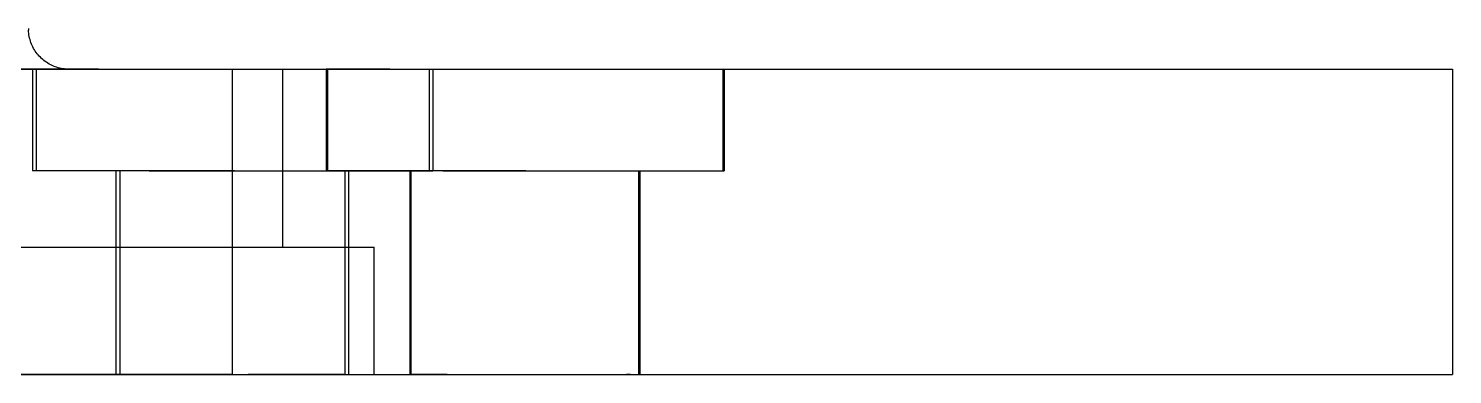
# Model space of a CAD drawing. Header units: millimetres. Extents: x -66 to 216, y -204 to 56.
# Drawn here: x 188 to 215.99, y -150 to -143.2 of the extents above; entities that cross this region are included whole.
import ezdxf

# ---------------------------------------------------------------- set-up
doc = ezdxf.new("R2010")
doc.units = ezdxf.units.MM
doc.layers.add('SIDE_YZ', color=7, linetype='Continuous')

msp = doc.modelspace()

# ---------------------------------------------------------------- linework, layer by layer
at = {"layer": 'SIDE_YZ'}
for p, q in [((187.999, -143.2), (187.999, -143.231)), ((188.001, -143.263), (187.999, -143.231)), ((188.004, -143.294), (188.001, -143.263)), ((188.008, -143.325), (188.004, -143.294)), ((188.014, -143.356), (188.008, -143.325)), ((188.021, -143.387), (188.014, -143.356)), ((188.029, -143.417), (188.021, -143.387)), ((188.038, -143.447), (188.029, -143.417)), ((188.048, -143.477), (188.038, -143.447)), ((188.059, -143.506), (188.048, -143.477)), ((188.072, -143.535), (188.059, -143.506)), ((188.086, -143.563), (188.072, -143.535)), ((188.1, -143.591), (188.086, -143.563)), ((188.116, -143.618), (188.1, -143.591)), ((188.133, -143.644), (188.116, -143.618)), ((188.151, -143.67), (188.133, -143.644)), ((188.17, -143.695), (188.151, -143.67)), ((188.19, -143.72), (188.17, -143.695)), ((188.211, -143.743), (188.19, -143.72)), ((188.233, -143.766), (188.211, -143.743)), ((188.255, -143.787), (188.233, -143.766)), ((188.279, -143.808), (188.255, -143.787)), ((188.303, -143.828), (188.279, -143.808)), ((188.328, -143.847), (188.303, -143.828)), ((188.354, -143.865), (188.328, -143.847)), ((188.38, -143.882), (188.354, -143.865)), ((128, -144), (192, -144)), ((181.904, -144), (188.304, -144)), ((188.304, -144), (181.924, -144)), ((187.664, -144), (188.358, -144)), ((187.894, -144), (188.042, -144)), ((188.042, -144), (188.178, -144)), ((188.082, -144), (188.075, -144)), ((188.075, -144), (188.075, -146)), ((188.094, -144), (188.082, -144)), ((188.112, -144), (188.094, -144)), ((188.137, -144), (188.112, -144)), ((188.168, -144), (188.137, -144)), ((188.155, -144), (188.149, -144)), ((188.149, -144), (188.149, -146)), ((188.168, -144), (188.155, -144)), ((188.204, -144), (188.168, -144)), ((188.186, -144), (188.168, -144)), ((188.178, -144), (188.3, -144)), ((188.211, -144), (188.186, -144)), ((188.247, -144), (188.204, -144)), ((188.241, -144), (188.211, -144)), ((188.278, -144), (188.241, -144)), ((188.295, -144), (188.247, -144)), ((188.321, -144), (188.278, -144)), ((188.35, -144), (188.295, -144)), ((188.3, -144), (188.41, -144)), ((188.413, -144), (188.304, -144)), ((188.369, -144), (188.321, -144)), ((188.41, -144), (188.35, -144)), ((188.358, -144), (189.006, -144)), ((188.423, -144), (188.369, -144)), ((188.408, -143.898), (188.38, -143.882)), ((188.435, -143.913), (188.408, -143.898)), ((188.41, -144), (188.506, -144)), ((188.475, -144), (188.41, -144)), ((188.413, -144), (188.509, -144)), ((188.483, -144), (188.423, -144)), ((188.463, -143.927), (188.435, -143.913)), ((188.492, -143.939), (188.463, -143.927)), ((188.547, -144), (188.475, -144)), ((188.549, -144), (188.483, -144)), ((188.522, -143.951), (188.492, -143.939)), ((188.506, -144), (188.589, -144)), ((188.509, -144), (188.591, -144)), ((188.551, -143.961), (188.522, -143.951)), ((188.623, -144), (188.547, -144)), ((188.62, -144), (188.549, -144)), ((188.581, -143.97), (188.551, -143.961)), ((188.612, -143.978), (188.581, -143.97)), ((188.589, -144), (188.659, -144)), ((188.591, -144), (188.66, -144)), ((188.642, -143.985), (188.612, -143.978)), ((188.697, -144), (188.62, -144)), ((188.705, -144), (188.623, -144)), ((188.673, -143.99), (188.642, -143.985)), ((188.659, -144), (188.714, -144)), ((188.66, -144), (188.716, -144)), ((188.704, -143.994), (188.673, -143.99)), ((188.779, -144), (188.697, -144)), ((188.736, -143.998), (188.704, -143.994)), ((188.792, -144), (188.705, -144)), ((188.714, -144), (188.756, -144)), ((188.757, -144), (188.716, -144)), ((188.767, -143.999), (188.736, -143.998)), ((188.756, -144), (188.784, -144)), ((188.785, -144), (188.757, -144)), ((188.798, -144), (188.767, -143.999)), ((188.866, -144), (188.779, -144)), ((188.784, -144), (188.798, -144)), ((188.798, -144), (188.785, -144)), ((188.885, -144), (188.792, -144)), ((188.798, -144), (188.798, -144)), ((188.958, -144), (188.866, -144)), ((188.982, -144), (188.885, -144)), ((189.055, -144), (188.958, -144)), ((189.083, -144), (188.982, -144)), ((189.006, -144), (189.609, -144)), ((189.157, -144), (189.055, -144)), ((189.19, -144), (189.083, -144)), ((189.263, -144), (189.157, -144)), ((189.19, -144), (189.3, -144)), ((189.374, -144), (189.263, -144)), ((189.3, -144), (189.415, -144)), ((189.374, -144), (189.489, -144)), ((189.415, -144), (189.534, -144)), ((189.489, -144), (189.608, -144)), ((189.534, -144), (189.657, -144)), ((189.608, -144), (189.731, -144)), ((189.609, -144), (190.165, -144)), ((189.657, -144), (189.784, -144)), ((189.731, -144), (189.858, -144)), ((189.784, -144), (189.914, -144)), ((189.858, -144), (189.988, -144)), ((189.914, -144), (190.047, -144)), ((189.988, -144), (190.121, -144)), ((190.047, -144), (190.183, -144)), ((190.121, -144), (190.257, -144)), ((190.165, -144), (190.673, -144)), ((190.183, -144), (190.323, -144)), ((190.257, -144), (190.396, -144)), ((190.323, -144), (190.464, -144)), ((190.396, -144), (190.538, -144)), ((190.464, -144), (190.608, -144)), ((190.538, -144), (190.682, -144)), ((190.608, -144), (190.755, -144)), ((190.673, -144), (191.133, -144)), ((190.682, -144), (190.828, -144)), ((190.755, -144), (190.903, -144)), ((190.828, -144), (190.977, -144)), ((190.903, -144), (191.053, -144)), ((190.977, -144), (191.127, -144)), ((191.053, -144), (191.204, -144)), ((191.127, -144), (191.278, -144)), ((191.133, -144), (191.543, -144)), ((191.204, -144), (191.357, -144)), ((191.278, -144), (191.431, -144)), ((191.357, -144), (191.511, -144)), ((191.431, -144), (191.584, -144)), ((191.511, -144), (191.665, -144)), ((191.543, -144), (191.904, -144)), ((191.584, -144), (191.739, -144)), ((191.665, -144), (191.82, -144)), ((191.739, -144), (191.893, -144)), ((191.82, -144), (191.975, -144)), ((191.893, -144), (192.048, -144)), ((191.904, -144), (192.214, -144)), ((191.975, -144), (192.13, -144)), ((192, -144), (193.78, -144)), ((192, -144), (192, -150)), ((192.048, -144), (192.203, -144)), ((192.13, -144), (192.285, -144)), ((192.203, -144), (192.358, -144)), ((192.214, -144), (192.473, -144)), ((192.285, -144), (192.439, -144)), ((192.358, -144), (192.513, -144)), ((192.439, -144), (192.592, -144)), ((192.473, -144), (192.681, -144)), ((192.513, -144), (192.666, -144)), ((192.592, -144), (192.745, -144)), ((192.666, -144), (192.819, -144)), ((192.681, -144), (192.837, -144)), ((192.745, -144), (192.896, -144)), ((192.819, -144), (192.97, -144)), ((192.837, -144), (192.941, -144)), ((192.896, -144), (193.046, -144)), ((192.941, -144), (192.993, -144)), ((192.97, -144), (193.12, -144)), ((192.993, -144), (192.993, -147.5)), ((193.046, -144), (193.195, -144)), ((193.12, -144), (193.268, -144)), ((193.195, -144), (193.341, -144)), ((193.268, -144), (193.415, -144)), ((193.341, -144), (193.485, -144)), ((193.415, -144), (193.559, -144)), ((193.485, -144), (193.627, -144)), ((193.559, -144), (193.701, -144)), ((193.627, -144), (193.766, -144)), ((193.701, -144), (193.84, -144)), ((193.766, -144), (193.902, -144)), ((193.78, -144), (195.509, -144)), ((193.84, -144), (193.976, -144)), ((193.854, -144), (193.848, -144)), ((193.848, -144), (193.848, -146)), ((193.866, -144), (193.854, -144)), ((193.885, -144), (193.866, -144)), ((193.88, -144), (193.874, -144)), ((193.874, -144), (193.874, -146)), ((193.892, -144), (193.88, -144)), ((193.91, -144), (193.885, -144)), ((193.911, -144), (193.892, -144)), ((193.902, -144), (194.036, -144)), ((193.94, -144), (193.91, -144)), ((193.935, -144), (193.911, -144)), ((193.966, -144), (193.935, -144)), ((193.977, -144), (193.94, -144)), ((194.003, -144), (193.966, -144)), ((193.976, -144), (194.109, -144)), ((194.019, -144), (193.977, -144)), ((194.045, -144), (194.003, -144)), ((194.068, -144), (194.019, -144)), ((194.036, -144), (194.166, -144)), ((194.094, -144), (194.045, -144)), ((194.122, -144), (194.068, -144)), ((194.148, -144), (194.094, -144)), ((194.109, -144), (194.239, -144)), ((194.182, -144), (194.122, -144)), ((194.208, -144), (194.148, -144)), ((194.166, -144), (194.292, -144)), ((194.248, -144), (194.182, -144)), ((194.274, -144), (194.208, -144)), ((194.239, -144), (194.366, -144)), ((194.319, -144), (194.248, -144)), ((194.345, -144), (194.274, -144)), ((194.292, -144), (194.415, -144)), ((194.396, -144), (194.319, -144)), ((194.422, -144), (194.345, -144)), ((194.366, -144), (194.489, -144)), ((194.478, -144), (194.396, -144)), ((194.415, -144), (194.534, -144)), ((194.504, -144), (194.422, -144)), ((194.565, -144), (194.478, -144)), ((194.489, -144), (194.608, -144)), ((194.591, -144), (194.504, -144)), ((194.534, -144), (194.649, -144)), ((194.657, -144), (194.565, -144)), ((194.683, -144), (194.591, -144)), ((194.608, -144), (194.723, -144)), ((194.649, -144), (194.76, -144)), ((194.754, -144), (194.657, -144)), ((194.78, -144), (194.683, -144)), ((194.723, -144), (194.833, -144)), ((194.856, -144), (194.754, -144)), ((194.76, -144), (194.866, -144)), ((194.882, -144), (194.78, -144)), ((194.833, -144), (194.94, -144)), ((194.962, -144), (194.856, -144)), ((194.866, -144), (194.968, -144)), ((194.988, -144), (194.882, -144)), ((194.94, -144), (195.041, -144)), ((195.073, -144), (194.962, -144)), ((194.968, -144), (195.065, -144)), ((195.099, -144), (194.988, -144)), ((195.041, -144), (195.139, -144)), ((195.065, -144), (195.157, -144)), ((195.073, -144), (195.188, -144)), ((195.099, -144), (195.214, -144)), ((195.139, -144), (195.231, -144)), ((195.157, -144), (195.244, -144)), ((195.188, -144), (195.307, -144)), ((195.214, -144), (195.333, -144)), ((195.231, -144), (195.318, -144)), ((195.244, -144), (195.326, -144)), ((195.307, -144), (195.43, -144)), ((195.318, -144), (195.4, -144)), ((195.326, -144), (195.403, -144)), ((195.333, -144), (195.456, -144)), ((195.4, -144), (195.476, -144)), ((195.403, -144), (195.474, -144)), ((195.43, -144), (195.556, -144)), ((195.456, -144), (195.582, -144)), ((195.474, -144), (195.54, -144)), ((195.476, -144), (195.548, -144)), ((195.509, -144), (197.182, -144)), ((195.54, -144), (195.6, -144)), ((195.548, -144), (195.613, -144)), ((195.556, -144), (195.686, -144)), ((195.582, -144), (195.712, -144)), ((195.6, -144), (195.654, -144)), ((195.613, -144), (195.673, -144)), ((195.654, -144), (195.702, -144)), ((195.673, -144), (195.728, -144)), ((195.686, -144), (195.82, -144)), ((195.702, -144), (195.745, -144)), ((195.712, -144), (195.846, -144)), ((195.728, -144), (195.776, -144)), ((195.745, -144), (195.782, -144)), ((195.776, -144), (195.819, -144)), ((195.782, -144), (195.812, -144)), ((195.812, -144), (195.837, -144)), ((195.819, -144), (195.855, -144)), ((195.82, -144), (195.956, -144)), ((195.837, -144), (195.855, -144)), ((195.846, -144), (195.982, -144)), ((195.855, -144), (195.868, -144)), ((195.855, -144), (195.886, -144)), ((195.868, -144), (195.874, -144)), ((195.874, -144), (195.874, -146)), ((195.886, -144), (195.911, -144)), ((195.911, -144), (195.929, -144)), ((195.929, -144), (195.941, -144)), ((195.941, -144), (195.948, -144)), ((195.948, -144), (195.948, -146)), ((195.956, -144), (196.095, -144)), ((195.982, -144), (196.121, -144)), ((196.095, -144), (196.237, -144)), ((196.121, -144), (196.263, -144)), ((196.237, -144), (196.381, -144)), ((196.263, -144), (196.407, -144)), ((196.381, -144), (196.527, -144)), ((196.407, -144), (196.553, -144)), ((196.527, -144), (196.676, -144)), ((196.553, -144), (196.701, -144)), ((196.676, -144), (196.825, -144)), ((196.701, -144), (196.851, -144)), ((196.825, -144), (196.977, -144)), ((196.851, -144), (197.003, -144)), ((196.977, -144), (197.129, -144)), ((197.003, -144), (197.155, -144)), ((197.129, -144), (197.283, -144)), ((197.155, -144), (197.309, -144)), ((197.182, -144), (198.798, -144)), ((197.283, -144), (197.437, -144)), ((197.309, -144), (197.463, -144)), ((197.437, -144), (197.592, -144)), ((197.463, -144), (197.618, -144)), ((197.592, -144), (197.747, -144)), ((197.618, -144), (197.773, -144)), ((197.747, -144), (197.902, -144)), ((197.773, -144), (197.928, -144)), ((197.902, -144), (198.057, -144)), ((197.928, -144), (198.083, -144)), ((198.057, -144), (198.211, -144)), ((198.083, -144), (198.237, -144)), ((198.211, -144), (198.365, -144)), ((198.237, -144), (198.391, -144)), ((198.365, -144), (198.518, -144)), ((198.391, -144), (198.543, -144)), ((198.518, -144), (198.669, -144)), ((198.543, -144), (198.695, -144)), ((198.669, -144), (198.819, -144)), ((198.695, -144), (198.845, -144)), ((198.798, -144), (200.354, -144)), ((198.819, -144), (198.967, -144)), ((198.845, -144), (198.993, -144)), ((198.967, -144), (199.113, -144)), ((198.993, -144), (199.139, -144)), ((199.113, -144), (199.258, -144)), ((199.139, -144), (199.283, -144)), ((199.258, -144), (199.399, -144)), ((199.283, -144), (199.425, -144)), ((199.399, -144), (199.538, -144)), ((199.425, -144), (199.564, -144)), ((199.538, -144), (199.675, -144)), ((199.564, -144), (199.701, -144)), ((199.675, -144), (199.808, -144)), ((199.701, -144), (199.834, -144)), ((199.808, -144), (199.938, -144)), ((199.834, -144), (199.964, -144)), ((199.938, -144), (200.065, -144)), ((199.964, -144), (200.091, -144)), ((200.065, -144), (200.187, -144)), ((200.091, -144), (200.213, -144)), ((200.187, -144), (200.307, -144)), ((200.213, -144), (200.332, -144)), ((200.307, -144), (200.421, -144)), ((200.332, -144), (200.447, -144)), ((200.354, -144), (201.848, -144)), ((200.421, -144), (200.532, -144)), ((200.447, -144), (200.558, -144)), ((200.532, -144), (200.639, -144)), ((200.558, -144), (200.664, -144)), ((200.639, -144), (200.74, -144)), ((200.664, -144), (200.766, -144)), ((200.74, -144), (200.837, -144)), ((200.766, -144), (200.863, -144)), ((200.837, -144), (200.93, -144)), ((200.863, -144), (200.955, -144)), ((200.93, -144), (201.017, -144)), ((200.955, -144), (201.043, -144)), ((201.017, -144), (201.099, -144)), ((201.043, -144), (201.124, -144)), ((201.099, -144), (201.175, -144)), ((201.124, -144), (201.201, -144)), ((201.175, -144), (201.246, -144)), ((201.201, -144), (201.272, -144)), ((201.246, -144), (201.312, -144)), ((201.272, -144), (201.338, -144)), ((201.312, -144), (201.372, -144)), ((201.338, -144), (201.398, -144)), ((201.372, -144), (201.427, -144)), ((201.398, -144), (201.452, -144)), ((201.427, -144), (201.475, -144)), ((201.452, -144), (201.501, -144)), ((201.475, -144), (201.518, -144)), ((201.501, -144), (201.544, -144)), ((201.518, -144), (201.554, -144)), ((201.544, -144), (201.58, -144)), ((201.554, -144), (201.585, -144)), ((201.58, -144), (201.611, -144)), ((201.585, -144), (201.61, -144)), ((201.61, -144), (201.628, -144)), ((201.611, -144), (201.635, -144)), ((201.628, -144), (201.64, -144)), ((201.635, -144), (201.654, -144)), ((201.64, -144), (201.646, -144)), ((201.646, -144), (201.646, -146)), ((201.654, -144), (201.666, -144)), ((201.666, -144), (201.672, -144)), ((201.672, -144), (201.672, -146)), ((201.848, -144), (203.277, -144)), ((203.277, -144), (204.64, -144)), ((204.64, -144), (205.934, -144)), ((205.934, -144), (207.156, -144)), ((207.156, -144), (208.306, -144)), ((208.306, -144), (209.382, -144)), ((209.382, -144), (210.381, -144)), ((210.381, -144), (211.302, -144)), ((211.302, -144), (212.145, -144)), ((212.145, -144), (212.906, -144)), ((212.906, -144), (213.586, -144)), ((213.586, -144), (214.184, -144)), ((214.184, -144), (214.698, -144)), ((214.698, -144), (215.127, -144)), ((215.127, -144), (215.471, -144)), ((215.471, -144), (215.73, -144)), ((215.73, -144), (215.903, -144)), ((215.903, -144), (215.989, -144)), ((215.989, -144), (215.989, -150)), ((188.082, -146), (188.075, -146)), ((188.094, -146), (188.082, -146)), ((188.112, -146), (188.094, -146)), ((188.137, -146), (188.112, -146)), ((188.168, -146), (188.137, -146)), ((188.155, -146), (188.149, -146)), ((188.168, -146), (188.155, -146)), ((188.204, -146), (188.168, -146)), ((188.186, -146), (188.168, -146)), ((188.211, -146), (188.186, -146)), ((188.247, -146), (188.204, -146)), ((188.241, -146), (188.211, -146)), ((188.278, -146), (188.241, -146)), ((188.295, -146), (188.247, -146)), ((188.321, -146), (188.278, -146)), ((188.35, -146), (188.295, -146)), ((188.369, -146), (188.321, -146)), ((188.41, -146), (188.35, -146)), ((188.423, -146), (188.369, -146)), ((188.475, -146), (188.41, -146)), ((188.483, -146), (188.423, -146)), ((188.547, -146), (188.475, -146)), ((188.549, -146), (188.483, -146)), ((188.623, -146), (188.547, -146)), ((188.62, -146), (188.549, -146)), ((188.697, -146), (188.62, -146)), ((188.705, -146), (188.623, -146)), ((188.779, -146), (188.697, -146)), ((188.792, -146), (188.705, -146)), ((188.866, -146), (188.779, -146)), ((188.885, -146), (188.792, -146)), ((188.958, -146), (188.866, -146)), ((188.982, -146), (188.885, -146)), ((189.055, -146), (188.958, -146)), ((189.083, -146), (188.982, -146)), ((189.157, -146), (189.055, -146)), ((189.19, -146), (189.083, -146)), ((189.263, -146), (189.157, -146)), ((189.3, -146), (189.19, -146)), ((189.374, -146), (189.263, -146)), ((189.415, -146), (189.3, -146)), ((189.489, -146), (189.374, -146)), ((189.534, -146), (189.415, -146)), ((189.608, -146), (189.489, -146)), ((189.657, -146), (189.534, -146)), ((189.731, -146), (189.608, -146)), ((189.784, -146), (189.657, -146)), ((189.725, -150), (189.725, -146)), ((189.729, -146), (189.725, -146)), ((189.736, -146), (189.729, -146)), ((189.858, -146), (189.731, -146)), ((189.746, -146), (189.736, -146)), ((189.761, -146), (189.746, -146)), ((189.778, -146), (189.761, -146)), ((189.799, -146), (189.778, -146)), ((189.914, -146), (189.784, -146)), ((189.824, -146), (189.799, -146)), ((189.799, -150), (189.799, -146)), ((189.802, -146), (189.799, -146)), ((189.809, -146), (189.802, -146)), ((189.82, -146), (189.809, -146)), ((189.834, -146), (189.82, -146)), ((189.852, -146), (189.824, -146)), ((189.852, -146), (189.834, -146)), ((189.883, -146), (189.852, -146)), ((189.873, -146), (189.852, -146)), ((189.988, -146), (189.858, -146)), ((189.898, -146), (189.873, -146)), ((189.918, -146), (189.883, -146)), ((189.926, -146), (189.898, -146)), ((190.047, -146), (189.914, -146)), ((189.956, -146), (189.918, -146)), ((189.957, -146), (189.926, -146)), ((189.997, -146), (189.956, -146)), ((189.992, -146), (189.957, -146)), ((190.121, -146), (189.988, -146)), ((190.03, -146), (189.992, -146)), ((190.041, -146), (189.997, -146)), ((190.071, -146), (190.03, -146)), ((190.088, -146), (190.041, -146)), ((190.183, -146), (190.047, -146)), ((190.115, -146), (190.071, -146)), ((190.139, -146), (190.088, -146)), ((190.162, -146), (190.115, -146)), ((190.257, -146), (190.121, -146)), ((190.192, -146), (190.139, -146)), ((190.212, -146), (190.162, -146)), ((190.323, -146), (190.183, -146)), ((190.248, -146), (190.192, -146)), ((190.266, -146), (190.212, -146)), ((190.307, -146), (190.248, -146)), ((190.396, -146), (190.257, -146)), ((190.322, -146), (190.266, -146)), ((190.368, -146), (190.307, -146)), ((190.38, -146), (190.322, -146)), ((190.464, -146), (190.323, -146)), ((190.368, -146), (190.432, -146)), ((190.442, -146), (190.38, -146)), ((190.538, -146), (190.396, -146)), ((190.432, -146), (190.498, -146)), ((190.442, -146), (190.506, -146)), ((190.608, -146), (190.464, -146)), ((190.498, -146), (190.567, -146)), ((190.506, -146), (190.572, -146)), ((190.682, -146), (190.538, -146)), ((190.567, -146), (190.638, -146)), ((190.572, -146), (190.641, -146)), ((190.755, -146), (190.608, -146)), ((190.638, -146), (190.711, -146)), ((190.641, -146), (190.711, -146)), ((190.828, -146), (190.682, -146)), ((190.711, -146), (190.786, -146)), ((190.711, -146), (190.784, -146)), ((190.903, -146), (190.755, -146)), ((190.784, -146), (190.859, -146)), ((190.786, -146), (190.863, -146)), ((190.977, -146), (190.828, -146)), ((190.859, -146), (190.936, -146)), ((190.863, -146), (190.941, -146)), ((191.053, -146), (190.903, -146)), ((190.936, -146), (191.015, -146)), ((190.941, -146), (191.022, -146)), ((191.127, -146), (190.977, -146)), ((191.015, -146), (191.095, -146)), ((191.022, -146), (191.103, -146)), ((191.204, -146), (191.053, -146)), ((191.095, -146), (191.177, -146)), ((191.103, -146), (191.186, -146)), ((191.278, -146), (191.127, -146)), ((191.177, -146), (191.26, -146)), ((191.186, -146), (191.271, -146)), ((191.357, -146), (191.204, -146)), ((191.26, -146), (191.345, -146)), ((191.271, -146), (191.356, -146)), ((191.431, -146), (191.278, -146)), ((191.345, -146), (191.43, -146)), ((191.356, -146), (191.443, -146)), ((191.511, -146), (191.357, -146)), ((191.43, -146), (191.517, -146)), ((191.584, -146), (191.431, -146)), ((191.443, -146), (191.53, -146)), ((191.665, -146), (191.511, -146)), ((191.517, -146), (191.604, -146)), ((191.53, -146), (191.618, -146)), ((191.739, -146), (191.584, -146)), ((191.604, -146), (191.692, -146)), ((191.618, -146), (191.707, -146)), ((191.82, -146), (191.665, -146)), ((191.692, -146), (191.781, -146)), ((191.707, -146), (191.796, -146)), ((191.893, -146), (191.739, -146)), ((191.781, -146), (191.87, -146)), ((191.796, -146), (191.885, -146)), ((191.975, -146), (191.82, -146)), ((191.87, -146), (191.959, -146)), ((191.885, -146), (191.975, -146)), ((192.048, -146), (191.893, -146)), ((191.959, -146), (192.048, -146)), ((191.975, -146), (192.13, -146)), ((191.975, -146), (192.064, -146)), ((192.048, -146), (192.203, -146)), ((192.048, -146), (192.138, -146)), ((192.064, -146), (192.153, -146)), ((192.13, -146), (192.285, -146)), ((192.138, -146), (192.227, -146)), ((192.153, -146), (192.242, -146)), ((192.203, -146), (192.358, -146)), ((192.227, -146), (192.316, -146)), ((192.242, -146), (192.331, -146)), ((192.285, -146), (192.439, -146)), ((192.316, -146), (192.405, -146)), ((192.331, -146), (192.419, -146)), ((192.358, -146), (192.513, -146)), ((192.405, -146), (192.493, -146)), ((192.419, -146), (192.506, -146)), ((192.439, -146), (192.592, -146)), ((192.493, -146), (192.58, -146)), ((192.506, -146), (192.593, -146)), ((192.513, -146), (192.666, -146)), ((192.58, -146), (192.667, -146)), ((192.592, -146), (192.745, -146)), ((192.593, -146), (192.678, -146)), ((192.666, -146), (192.819, -146)), ((192.667, -146), (192.752, -146)), ((192.678, -146), (192.763, -146)), ((192.745, -146), (192.896, -146)), ((192.752, -146), (192.837, -146)), ((192.763, -146), (192.846, -146)), ((192.819, -146), (192.97, -146)), ((192.837, -146), (192.92, -146)), ((192.846, -146), (192.928, -146)), ((192.896, -146), (193.046, -146)), ((192.92, -146), (193.002, -146)), ((192.928, -146), (193.008, -146)), ((192.97, -146), (193.12, -146)), ((193.002, -146), (193.082, -146)), ((193.008, -146), (193.087, -146)), ((193.046, -146), (193.195, -146)), ((193.082, -146), (193.16, -146)), ((193.087, -146), (193.164, -146)), ((193.12, -146), (193.268, -146)), ((193.16, -146), (193.237, -146)), ((193.164, -146), (193.239, -146)), ((193.195, -146), (193.341, -146)), ((193.237, -146), (193.312, -146)), ((193.239, -146), (193.312, -146)), ((193.268, -146), (193.415, -146)), ((193.312, -146), (193.383, -146)), ((193.312, -146), (193.385, -146)), ((193.341, -146), (193.485, -146)), ((193.383, -146), (193.451, -146)), ((193.385, -146), (193.456, -146)), ((193.415, -146), (193.559, -146)), ((193.451, -146), (193.518, -146)), ((193.456, -146), (193.525, -146)), ((193.485, -146), (193.627, -146)), ((193.518, -146), (193.581, -146)), ((193.525, -146), (193.591, -146)), ((193.559, -146), (193.701, -146)), ((193.581, -146), (193.643, -146)), ((193.591, -146), (193.655, -146)), ((193.627, -146), (193.766, -146)), ((193.643, -146), (193.701, -146)), ((193.655, -146), (193.716, -146)), ((193.701, -146), (193.84, -146)), ((193.701, -146), (193.757, -146)), ((193.716, -146), (193.775, -146)), ((193.757, -146), (193.811, -146)), ((193.766, -146), (193.902, -146)), ((193.775, -146), (193.831, -146)), ((193.811, -146), (193.861, -146)), ((193.831, -146), (193.884, -146)), ((193.84, -146), (193.976, -146)), ((193.854, -146), (193.848, -146)), ((193.866, -146), (193.854, -146)), ((193.861, -146), (193.908, -146)), ((193.885, -146), (193.866, -146)), ((193.88, -146), (193.874, -146)), ((193.892, -146), (193.88, -146)), ((193.884, -146), (193.935, -146)), ((193.91, -146), (193.885, -146)), ((193.911, -146), (193.892, -146)), ((193.902, -146), (194.036, -146)), ((193.908, -146), (193.952, -146)), ((193.94, -146), (193.91, -146)), ((193.935, -146), (193.911, -146)), ((193.966, -146), (193.935, -146)), ((193.935, -146), (193.982, -146)), ((193.977, -146), (193.94, -146)), ((193.952, -146), (193.993, -146)), ((194.003, -146), (193.966, -146)), ((193.976, -146), (194.109, -146)), ((194.019, -146), (193.977, -146)), ((193.982, -146), (194.026, -146)), ((193.993, -146), (194.031, -146)), ((194.045, -146), (194.003, -146)), ((194.068, -146), (194.019, -146)), ((194.026, -146), (194.067, -146)), ((194.031, -146), (194.066, -146)), ((194.036, -146), (194.166, -146)), ((194.094, -146), (194.045, -146)), ((194.066, -146), (194.097, -146)), ((194.067, -146), (194.105, -146)), ((194.122, -146), (194.068, -146)), ((194.148, -146), (194.094, -146)), ((194.097, -146), (194.125, -146)), ((194.105, -146), (194.14, -146)), ((194.109, -146), (194.239, -146)), ((194.182, -146), (194.122, -146)), ((194.125, -146), (194.15, -146)), ((194.14, -146), (194.171, -146)), ((194.208, -146), (194.148, -146)), ((194.15, -146), (194.171, -146)), ((194.166, -146), (194.292, -146)), ((194.171, -146), (194.189, -146)), ((194.171, -146), (194.199, -146)), ((194.248, -146), (194.182, -146)), ((194.189, -146), (194.203, -146)), ((194.199, -146), (194.224, -146)), ((194.203, -146), (194.214, -146)), ((194.274, -146), (194.208, -146)), ((194.214, -146), (194.221, -146)), ((194.221, -146), (194.224, -146)), ((194.224, -150), (194.224, -146)), ((194.224, -146), (194.245, -146)), ((194.239, -146), (194.366, -146)), ((194.245, -146), (194.262, -146)), ((194.319, -146), (194.248, -146)), ((194.262, -146), (194.277, -146)), ((194.345, -146), (194.274, -146)), ((194.277, -146), (194.287, -146)), ((194.287, -146), (194.294, -146)), ((194.292, -146), (194.415, -146)), ((194.294, -146), (194.298, -146)), ((194.298, -150), (194.298, -146)), ((194.396, -146), (194.319, -146)), ((194.422, -146), (194.345, -146)), ((194.366, -146), (194.489, -146)), ((194.478, -146), (194.396, -146)), ((194.415, -146), (194.534, -146)), ((194.504, -146), (194.422, -146)), ((194.565, -146), (194.478, -146)), ((194.489, -146), (194.608, -146)), ((194.591, -146), (194.504, -146)), ((194.534, -146), (194.649, -146)), ((194.657, -146), (194.565, -146)), ((194.683, -146), (194.591, -146)), ((194.608, -146), (194.723, -146)), ((194.649, -146), (194.76, -146)), ((194.754, -146), (194.657, -146)), ((194.78, -146), (194.683, -146)), ((194.723, -146), (194.833, -146)), ((194.856, -146), (194.754, -146)), ((194.76, -146), (194.866, -146)), ((194.882, -146), (194.78, -146)), ((194.833, -146), (194.94, -146)), ((194.962, -146), (194.856, -146)), ((194.866, -146), (194.968, -146)), ((194.988, -146), (194.882, -146)), ((194.94, -146), (195.041, -146)), ((195.073, -146), (194.962, -146)), ((194.968, -146), (195.065, -146)), ((195.099, -146), (194.988, -146)), ((195.041, -146), (195.139, -146)), ((195.065, -146), (195.157, -146)), ((195.188, -146), (195.073, -146)), ((195.214, -146), (195.099, -146)), ((195.139, -146), (195.231, -146)), ((195.157, -146), (195.244, -146)), ((195.307, -146), (195.188, -146)), ((195.333, -146), (195.214, -146)), ((195.231, -146), (195.318, -146)), ((195.244, -146), (195.326, -146)), ((195.43, -146), (195.307, -146)), ((195.318, -146), (195.4, -146)), ((195.326, -146), (195.403, -146)), ((195.456, -146), (195.333, -146)), ((195.4, -146), (195.476, -146)), ((195.403, -146), (195.474, -146)), ((195.556, -146), (195.43, -146)), ((195.582, -146), (195.456, -146)), ((195.474, -146), (195.54, -146)), ((195.476, -146), (195.548, -146)), ((195.498, -150), (195.498, -146)), ((195.501, -146), (195.498, -146)), ((195.508, -146), (195.501, -146)), ((195.519, -146), (195.508, -146)), ((195.533, -146), (195.519, -146)), ((195.524, -150), (195.524, -146)), ((195.527, -146), (195.524, -146)), ((195.534, -146), (195.527, -146)), ((195.551, -146), (195.533, -146)), ((195.545, -146), (195.534, -146)), ((195.54, -146), (195.6, -146)), ((195.559, -146), (195.545, -146)), ((195.548, -146), (195.613, -146)), ((195.572, -146), (195.551, -146)), ((195.686, -146), (195.556, -146)), ((195.577, -146), (195.559, -146)), ((195.597, -146), (195.572, -146)), ((195.598, -146), (195.577, -146)), ((195.712, -146), (195.582, -146)), ((195.625, -146), (195.597, -146)), ((195.622, -146), (195.598, -146)), ((195.6, -146), (195.654, -146)), ((195.613, -146), (195.673, -146)), ((195.65, -146), (195.622, -146)), ((195.656, -146), (195.625, -146)), ((195.682, -146), (195.65, -146)), ((195.654, -146), (195.702, -146)), ((195.691, -146), (195.656, -146)), ((195.673, -146), (195.728, -146)), ((195.716, -146), (195.682, -146)), ((195.82, -146), (195.686, -146)), ((195.728, -146), (195.691, -146)), ((195.702, -146), (195.745, -146)), ((195.846, -146), (195.712, -146)), ((195.754, -146), (195.716, -146)), ((195.728, -146), (195.776, -146)), ((195.77, -146), (195.728, -146)), ((195.745, -146), (195.782, -146)), ((195.795, -146), (195.754, -146)), ((195.814, -146), (195.77, -146)), ((195.776, -146), (195.819, -146)), ((195.782, -146), (195.812, -146)), ((195.84, -146), (195.795, -146)), ((195.812, -146), (195.837, -146)), ((195.861, -146), (195.814, -146)), ((195.819, -146), (195.855, -146)), ((195.956, -146), (195.82, -146)), ((195.837, -146), (195.855, -146)), ((195.887, -146), (195.84, -146)), ((195.982, -146), (195.846, -146)), ((195.855, -146), (195.868, -146)), ((195.855, -146), (195.886, -146)), ((195.911, -146), (195.861, -146)), ((195.868, -146), (195.874, -146)), ((195.886, -146), (195.911, -146)), ((195.937, -146), (195.887, -146)), ((195.911, -146), (195.929, -146)), ((195.964, -146), (195.911, -146)), ((195.929, -146), (195.941, -146)), ((195.99, -146), (195.937, -146)), ((195.941, -146), (195.948, -146)), ((196.095, -146), (195.956, -146)), ((196.02, -146), (195.964, -146)), ((196.121, -146), (195.982, -146)), ((196.046, -146), (195.99, -146)), ((196.079, -146), (196.02, -146)), ((196.105, -146), (196.046, -146)), ((196.141, -146), (196.079, -146)), ((196.237, -146), (196.095, -146)), ((196.166, -146), (196.105, -146)), ((196.263, -146), (196.121, -146)), ((196.141, -146), (196.204, -146)), ((196.23, -146), (196.166, -146)), ((196.204, -146), (196.271, -146)), ((196.23, -146), (196.297, -146)), ((196.381, -146), (196.237, -146)), ((196.407, -146), (196.263, -146)), ((196.271, -146), (196.339, -146)), ((196.297, -146), (196.365, -146)), ((196.339, -146), (196.41, -146)), ((196.365, -146), (196.436, -146)), ((196.527, -146), (196.381, -146)), ((196.553, -146), (196.407, -146)), ((196.41, -146), (196.483, -146)), ((196.436, -146), (196.509, -146)), ((196.483, -146), (196.558, -146)), ((196.509, -146), (196.584, -146)), ((196.676, -146), (196.527, -146)), ((196.701, -146), (196.553, -146)), ((196.558, -146), (196.635, -146)), ((196.584, -146), (196.661, -146)), ((196.635, -146), (196.714, -146)), ((196.661, -146), (196.74, -146)), ((196.825, -146), (196.676, -146)), ((196.851, -146), (196.701, -146)), ((196.714, -146), (196.794, -146)), ((196.74, -146), (196.82, -146)), ((196.794, -146), (196.876, -146)), ((196.82, -146), (196.902, -146)), ((196.977, -146), (196.825, -146)), ((197.003, -146), (196.851, -146)), ((196.876, -146), (196.959, -146)), ((196.902, -146), (196.985, -146)), ((196.959, -146), (197.043, -146)), ((197.129, -146), (196.977, -146)), ((196.985, -146), (197.069, -146)), ((197.155, -146), (197.003, -146)), ((197.043, -146), (197.129, -146)), ((197.069, -146), (197.155, -146)), ((197.283, -146), (197.129, -146)), ((197.129, -146), (197.215, -146)), ((197.309, -146), (197.155, -146)), ((197.155, -146), (197.241, -146)), ((197.215, -146), (197.303, -146)), ((197.241, -146), (197.329, -146)), ((197.437, -146), (197.283, -146)), ((197.303, -146), (197.391, -146)), ((197.463, -146), (197.309, -146)), ((197.329, -146), (197.417, -146)), ((197.391, -146), (197.479, -146)), ((197.417, -146), (197.505, -146)), ((197.592, -146), (197.437, -146)), ((197.618, -146), (197.463, -146)), ((197.479, -146), (197.568, -146)), ((197.505, -146), (197.594, -146)), ((197.568, -146), (197.658, -146)), ((197.747, -146), (197.592, -146)), ((197.594, -146), (197.684, -146)), ((197.773, -146), (197.618, -146)), ((197.658, -146), (197.747, -146)), ((197.684, -146), (197.773, -146)), ((197.747, -146), (197.902, -146)), ((197.747, -146), (197.837, -146)), ((197.773, -146), (197.928, -146)), ((197.773, -146), (197.863, -146)), ((197.837, -146), (197.926, -146)), ((197.863, -146), (197.952, -146)), ((197.902, -146), (198.057, -146)), ((197.926, -146), (198.015, -146)), ((197.928, -146), (198.083, -146)), ((197.952, -146), (198.041, -146)), ((198.015, -146), (198.104, -146)), ((198.041, -146), (198.13, -146)), ((198.057, -146), (198.211, -146)), ((198.083, -146), (198.237, -146)), ((198.104, -146), (198.192, -146)), ((198.13, -146), (198.218, -146)), ((198.192, -146), (198.279, -146)), ((198.211, -146), (198.365, -146)), ((198.218, -146), (198.305, -146)), ((198.237, -146), (198.391, -146)), ((198.279, -146), (198.366, -146)), ((198.305, -146), (198.391, -146)), ((198.365, -146), (198.518, -146)), ((198.366, -146), (198.451, -146)), ((198.391, -146), (198.543, -146)), ((198.391, -146), (198.477, -146)), ((198.451, -146), (198.535, -146)), ((198.477, -146), (198.561, -146)), ((198.518, -146), (198.669, -146)), ((198.535, -146), (198.619, -146)), ((198.543, -146), (198.695, -146)), ((198.561, -146), (198.644, -146)), ((198.619, -146), (198.7, -146)), ((198.644, -146), (198.726, -146)), ((198.669, -146), (198.819, -146)), ((198.695, -146), (198.845, -146)), ((198.7, -146), (198.781, -146)), ((198.726, -146), (198.807, -146)), ((198.781, -146), (198.859, -146)), ((198.807, -146), (198.885, -146)), ((198.819, -146), (198.967, -146)), ((198.845, -146), (198.993, -146)), ((198.859, -146), (198.936, -146)), ((198.885, -146), (198.962, -146)), ((198.936, -146), (199.011, -146)), ((198.962, -146), (199.037, -146)), ((198.967, -146), (199.113, -146)), ((198.993, -146), (199.139, -146)), ((199.011, -146), (199.084, -146)), ((199.037, -146), (199.11, -146)), ((199.084, -146), (199.155, -146)), ((199.11, -146), (199.181, -146)), ((199.113, -146), (199.258, -146)), ((199.139, -146), (199.283, -146)), ((199.155, -146), (199.224, -146)), ((199.181, -146), (199.25, -146)), ((199.224, -146), (199.29, -146)), ((199.25, -146), (199.316, -146)), ((199.258, -146), (199.399, -146)), ((199.283, -146), (199.425, -146)), ((199.29, -146), (199.354, -146)), ((199.316, -146), (199.38, -146)), ((199.354, -146), (199.415, -146)), ((199.38, -146), (199.441, -146)), ((199.399, -146), (199.538, -146)), ((199.415, -146), (199.474, -146)), ((199.425, -146), (199.564, -146)), ((199.441, -146), (199.5, -146)), ((199.474, -146), (199.53, -146)), ((199.5, -146), (199.556, -146)), ((199.53, -146), (199.583, -146)), ((199.538, -146), (199.675, -146)), ((199.556, -146), (199.609, -146)), ((199.564, -146), (199.701, -146)), ((199.583, -146), (199.633, -146)), ((199.609, -146), (199.659, -146)), ((199.633, -146), (199.681, -146)), ((199.659, -146), (199.707, -146)), ((199.675, -146), (199.808, -146)), ((199.681, -146), (199.725, -146)), ((199.701, -146), (199.834, -146)), ((199.707, -146), (199.751, -146)), ((199.725, -146), (199.766, -146)), ((199.751, -146), (199.792, -146)), ((199.766, -146), (199.804, -146)), ((199.792, -146), (199.83, -146)), ((199.804, -146), (199.839, -146)), ((199.808, -146), (199.938, -146)), ((199.83, -146), (199.864, -146)), ((199.834, -146), (199.964, -146)), ((199.839, -146), (199.87, -146)), ((199.864, -146), (199.896, -146)), ((199.87, -146), (199.898, -146)), ((199.896, -146), (199.924, -146)), ((199.898, -146), (199.922, -146)), ((199.922, -146), (199.944, -146)), ((199.924, -146), (199.948, -146)), ((199.938, -146), (200.065, -146)), ((199.944, -146), (199.961, -146)), ((199.948, -146), (199.97, -146)), ((199.961, -146), (199.975, -146)), ((199.964, -146), (200.091, -146)), ((199.97, -146), (199.987, -146)), ((199.975, -146), (199.986, -146)), ((199.986, -146), (199.993, -146)), ((199.987, -146), (200.001, -146)), ((199.993, -146), (199.997, -146)), ((199.997, -150), (199.997, -146)), ((200.001, -146), (200.012, -146)), ((200.012, -146), (200.019, -146)), ((200.019, -146), (200.023, -146)), ((200.023, -150), (200.023, -146)), ((200.065, -146), (200.187, -146)), ((200.091, -146), (200.213, -146)), ((200.187, -146), (200.307, -146)), ((200.213, -146), (200.332, -146)), ((200.307, -146), (200.421, -146)), ((200.332, -146), (200.447, -146)), ((200.421, -146), (200.532, -146)), ((200.447, -146), (200.558, -146)), ((200.532, -146), (200.639, -146)), ((200.558, -146), (200.664, -146)), ((200.639, -146), (200.74, -146)), ((200.664, -146), (200.766, -146)), ((200.74, -146), (200.837, -146)), ((200.766, -146), (200.863, -146)), ((200.837, -146), (200.93, -146)), ((200.863, -146), (200.955, -146)), ((200.93, -146), (201.017, -146)), ((200.955, -146), (201.043, -146)), ((201.017, -146), (201.099, -146)), ((201.043, -146), (201.124, -146)), ((201.099, -146), (201.175, -146)), ((201.124, -146), (201.201, -146)), ((201.175, -146), (201.246, -146)), ((201.201, -146), (201.272, -146)), ((201.246, -146), (201.312, -146)), ((201.272, -146), (201.338, -146)), ((201.312, -146), (201.372, -146)), ((201.338, -146), (201.398, -146)), ((201.372, -146), (201.427, -146)), ((201.398, -146), (201.452, -146)), ((201.427, -146), (201.475, -146)), ((201.452, -146), (201.501, -146)), ((201.475, -146), (201.518, -146)), ((201.501, -146), (201.544, -146)), ((201.518, -146), (201.554, -146)), ((201.544, -146), (201.58, -146)), ((201.554, -146), (201.585, -146)), ((201.58, -146), (201.611, -146)), ((201.585, -146), (201.61, -146)), ((201.61, -146), (201.628, -146)), ((201.611, -146), (201.635, -146)), ((201.628, -146), (201.64, -146)), ((201.635, -146), (201.654, -146)), ((201.64, -146), (201.646, -146)), ((201.654, -146), (201.666, -146)), ((201.666, -146), (201.672, -146)), ((187.574, -147.5), (188.396, -147.5)), ((187.664, -147.5), (188.358, -147.5)), ((188.358, -147.5), (189.006, -147.5)), ((188.396, -147.5), (189.173, -147.5)), ((189.006, -147.5), (189.609, -147.5)), ((189.173, -147.5), (189.904, -147.5)), ((189.609, -147.5), (190.165, -147.5)), ((189.904, -147.5), (190.588, -147.5)), ((190.165, -147.5), (190.673, -147.5)), ((190.588, -147.5), (191.224, -147.5)), ((190.673, -147.5), (191.133, -147.5)), ((191.133, -147.5), (191.543, -147.5)), ((191.224, -147.5), (191.81, -147.5)), ((191.543, -147.5), (191.904, -147.5)), ((191.81, -147.5), (192.346, -147.5)), ((191.904, -147.5), (192.214, -147.5)), ((192.214, -147.5), (192.473, -147.5)), ((192.346, -147.5), (192.831, -147.5)), ((192.473, -147.5), (192.681, -147.5)), ((192.681, -147.5), (192.837, -147.5)), ((192.831, -147.5), (193.264, -147.5)), ((192.837, -147.5), (192.941, -147.5)), ((192.941, -147.5), (192.993, -147.5)), ((193.264, -147.5), (193.644, -147.5)), ((193.644, -147.5), (193.971, -147.5)), ((193.971, -147.5), (194.244, -147.5)), ((194.244, -147.5), (194.463, -147.5)), ((194.463, -147.5), (194.628, -147.5)), ((194.628, -147.5), (194.738, -147.5)), ((194.738, -147.5), (194.793, -147.5)), ((194.793, -150), (194.793, -147.5)), ((192, -150), (128, -150)), ((187.574, -150), (188.396, -150)), ((188.396, -150), (189.173, -150)), ((189.173, -150), (189.904, -150)), ((189.729, -150), (189.725, -150)), ((189.736, -150), (189.729, -150)), ((189.746, -150), (189.736, -150)), ((189.761, -150), (189.746, -150)), ((189.778, -150), (189.761, -150)), ((189.799, -150), (189.778, -150)), ((189.824, -150), (189.799, -150)), ((189.802, -150), (189.799, -150)), ((189.809, -150), (189.802, -150)), ((189.82, -150), (189.809, -150)), ((189.834, -150), (189.82, -150)), ((189.852, -150), (189.824, -150)), ((189.852, -150), (189.834, -150)), ((189.883, -150), (189.852, -150)), ((189.873, -150), (189.852, -150)), ((189.898, -150), (189.873, -150)), ((189.918, -150), (189.883, -150)), ((189.926, -150), (189.898, -150)), ((189.904, -150), (190.588, -150)), ((189.956, -150), (189.918, -150)), ((189.957, -150), (189.926, -150)), ((189.997, -150), (189.956, -150)), ((189.992, -150), (189.957, -150)), ((190.03, -150), (189.992, -150)), ((190.041, -150), (189.997, -150)), ((190.071, -150), (190.03, -150)), ((190.088, -150), (190.041, -150)), ((190.115, -150), (190.071, -150)), ((190.139, -150), (190.088, -150)), ((190.162, -150), (190.115, -150)), ((190.192, -150), (190.139, -150)), ((190.212, -150), (190.162, -150)), ((190.248, -150), (190.192, -150)), ((190.266, -150), (190.212, -150)), ((190.307, -150), (190.248, -150)), ((190.322, -150), (190.266, -150)), ((190.368, -150), (190.307, -150)), ((190.38, -150), (190.322, -150)), ((190.432, -150), (190.368, -150)), ((190.442, -150), (190.38, -150)), ((190.432, -150), (190.498, -150)), ((190.506, -150), (190.442, -150)), ((190.498, -150), (190.567, -150)), ((190.506, -150), (190.572, -150)), ((190.567, -150), (190.638, -150)), ((190.572, -150), (190.641, -150)), ((190.588, -150), (191.224, -150)), ((190.638, -150), (190.711, -150)), ((190.641, -150), (190.711, -150)), ((190.711, -150), (190.786, -150)), ((190.711, -150), (190.784, -150)), ((190.784, -150), (190.859, -150)), ((190.786, -150), (190.863, -150)), ((190.859, -150), (190.936, -150)), ((190.863, -150), (190.941, -150)), ((190.936, -150), (191.015, -150)), ((190.941, -150), (191.022, -150)), ((191.015, -150), (191.095, -150)), ((191.022, -150), (191.103, -150)), ((191.095, -150), (191.177, -150)), ((191.103, -150), (191.186, -150)), ((191.177, -150), (191.26, -150)), ((191.186, -150), (191.271, -150)), ((191.224, -150), (191.81, -150)), ((191.26, -150), (191.345, -150)), ((191.271, -150), (191.356, -150)), ((191.345, -150), (191.43, -150)), ((191.356, -150), (191.443, -150)), ((191.43, -150), (191.517, -150)), ((191.443, -150), (191.53, -150)), ((191.517, -150), (191.604, -150)), ((191.53, -150), (191.618, -150)), ((191.604, -150), (191.692, -150)), ((191.618, -150), (191.707, -150)), ((191.692, -150), (191.781, -150)), ((191.707, -150), (191.796, -150)), ((191.781, -150), (191.87, -150)), ((191.796, -150), (191.885, -150)), ((191.81, -150), (192.346, -150)), ((191.87, -150), (191.959, -150)), ((191.885, -150), (191.975, -150)), ((191.959, -150), (192.048, -150)), ((191.975, -150), (192.064, -150)), ((192, -150), (193.78, -150)), ((192.048, -150), (192.138, -150)), ((192.064, -150), (192.153, -150)), ((192.138, -150), (192.227, -150)), ((192.153, -150), (192.242, -150)), ((192.227, -150), (192.316, -150)), ((192.242, -150), (192.331, -150)), ((192.405, -150), (192.316, -150)), ((192.331, -150), (192.419, -150)), ((192.346, -150), (192.831, -150)), ((192.493, -150), (192.405, -150)), ((192.419, -150), (192.506, -150)), ((192.58, -150), (192.493, -150)), ((192.506, -150), (192.593, -150)), ((192.667, -150), (192.58, -150)), ((192.593, -150), (192.678, -150)), ((192.752, -150), (192.667, -150)), ((192.678, -150), (192.763, -150)), ((192.837, -150), (192.752, -150)), ((192.763, -150), (192.846, -150)), ((193.264, -150), (192.831, -150)), ((192.92, -150), (192.837, -150)), ((192.846, -150), (192.928, -150)), ((193.002, -150), (192.92, -150)), ((192.928, -150), (193.008, -150)), ((193.082, -150), (193.002, -150)), ((193.008, -150), (193.087, -150)), ((193.16, -150), (193.082, -150)), ((193.087, -150), (193.164, -150)), ((193.237, -150), (193.16, -150)), ((193.164, -150), (193.239, -150)), ((193.312, -150), (193.237, -150)), ((193.239, -150), (193.312, -150)), ((193.264, -150), (193.644, -150)), ((193.385, -150), (193.312, -150)), ((193.312, -150), (193.383, -150)), ((193.383, -150), (193.451, -150)), ((193.456, -150), (193.385, -150)), ((193.451, -150), (193.518, -150)), ((193.525, -150), (193.456, -150)), ((193.518, -150), (193.581, -150)), ((193.591, -150), (193.525, -150)), ((193.581, -150), (193.643, -150)), ((193.655, -150), (193.591, -150)), ((193.643, -150), (193.701, -150)), ((193.644, -150), (193.971, -150)), ((193.716, -150), (193.655, -150)), ((193.701, -150), (193.757, -150)), ((193.775, -150), (193.716, -150)), ((193.757, -150), (193.811, -150)), ((193.831, -150), (193.775, -150)), ((193.78, -150), (195.509, -150)), ((193.811, -150), (193.861, -150)), ((193.884, -150), (193.831, -150)), ((193.861, -150), (193.908, -150)), ((193.935, -150), (193.884, -150)), ((193.908, -150), (193.952, -150)), ((193.982, -150), (193.935, -150)), ((193.952, -150), (193.993, -150)), ((193.971, -150), (194.244, -150)), ((194.026, -150), (193.982, -150)), ((193.993, -150), (194.031, -150)), ((194.067, -150), (194.026, -150)), ((194.031, -150), (194.066, -150)), ((194.066, -150), (194.097, -150)), ((194.105, -150), (194.067, -150)), ((194.097, -150), (194.125, -150)), ((194.14, -150), (194.105, -150)), ((194.125, -150), (194.15, -150)), ((194.171, -150), (194.14, -150)), ((194.15, -150), (194.171, -150)), ((194.199, -150), (194.171, -150)), ((194.171, -150), (194.189, -150)), ((194.189, -150), (194.203, -150)), ((194.199, -150), (194.224, -150)), ((194.203, -150), (194.214, -150)), ((194.214, -150), (194.221, -150)), ((194.221, -150), (194.224, -150)), ((194.224, -150), (194.245, -150)), ((194.244, -150), (194.463, -150)), ((194.245, -150), (194.262, -150)), ((194.262, -150), (194.277, -150)), ((194.277, -150), (194.287, -150)), ((194.287, -150), (194.294, -150)), ((194.294, -150), (194.298, -150)), ((194.463, -150), (194.628, -150)), ((194.628, -150), (194.738, -150)), ((194.738, -150), (194.793, -150)), ((195.501, -150), (195.498, -150)), ((195.508, -150), (195.501, -150)), ((195.519, -150), (195.508, -150)), ((195.509, -150), (197.182, -150)), ((195.533, -150), (195.519, -150)), ((195.527, -150), (195.524, -150)), ((195.534, -150), (195.527, -150)), ((195.551, -150), (195.533, -150)), ((195.545, -150), (195.534, -150)), ((195.559, -150), (195.545, -150)), ((195.572, -150), (195.551, -150)), ((195.577, -150), (195.559, -150)), ((195.597, -150), (195.572, -150)), ((195.598, -150), (195.577, -150)), ((195.625, -150), (195.597, -150)), ((195.622, -150), (195.598, -150)), ((195.65, -150), (195.622, -150)), ((195.656, -150), (195.625, -150)), ((195.682, -150), (195.65, -150)), ((195.691, -150), (195.656, -150)), ((195.716, -150), (195.682, -150)), ((195.728, -150), (195.691, -150)), ((195.754, -150), (195.716, -150)), ((195.77, -150), (195.728, -150)), ((195.795, -150), (195.754, -150)), ((195.814, -150), (195.77, -150)), ((195.84, -150), (195.795, -150)), ((195.861, -150), (195.814, -150)), ((195.887, -150), (195.84, -150)), ((195.911, -150), (195.861, -150)), ((195.937, -150), (195.887, -150)), ((195.964, -150), (195.911, -150)), ((195.99, -150), (195.937, -150)), ((196.02, -150), (195.964, -150)), ((196.046, -150), (195.99, -150)), ((196.079, -150), (196.02, -150)), ((196.105, -150), (196.046, -150)), ((196.141, -150), (196.079, -150)), ((196.166, -150), (196.105, -150)), ((196.204, -150), (196.141, -150)), ((196.23, -150), (196.166, -150)), ((196.204, -150), (196.271, -150)), ((196.23, -150), (196.297, -150)), ((196.271, -150), (196.339, -150)), ((196.297, -150), (196.365, -150)), ((196.339, -150), (196.41, -150)), ((196.365, -150), (196.436, -150)), ((196.41, -150), (196.483, -150)), ((196.436, -150), (196.509, -150)), ((196.483, -150), (196.558, -150)), ((196.509, -150), (196.584, -150)), ((196.558, -150), (196.635, -150)), ((196.584, -150), (196.661, -150)), ((196.635, -150), (196.714, -150)), ((196.661, -150), (196.74, -150)), ((196.714, -150), (196.794, -150)), ((196.74, -150), (196.82, -150)), ((196.794, -150), (196.876, -150)), ((196.82, -150), (196.902, -150)), ((196.876, -150), (196.959, -150)), ((196.902, -150), (196.985, -150)), ((196.959, -150), (197.043, -150)), ((196.985, -150), (197.069, -150)), ((197.043, -150), (197.129, -150)), ((197.069, -150), (197.155, -150)), ((197.129, -150), (197.215, -150)), ((197.155, -150), (197.241, -150)), ((197.182, -150), (198.798, -150)), ((197.215, -150), (197.303, -150)), ((197.241, -150), (197.329, -150)), ((197.303, -150), (197.391, -150)), ((197.329, -150), (197.417, -150)), ((197.391, -150), (197.479, -150)), ((197.417, -150), (197.505, -150)), ((197.479, -150), (197.568, -150)), ((197.505, -150), (197.594, -150)), ((197.568, -150), (197.658, -150)), ((197.594, -150), (197.684, -150)), ((197.658, -150), (197.747, -150)), ((197.684, -150), (197.773, -150)), ((197.747, -150), (197.837, -150)), ((197.773, -150), (197.863, -150)), ((197.837, -150), (197.926, -150)), ((197.863, -150), (197.952, -150)), ((197.926, -150), (198.015, -150)), ((197.952, -150), (198.041, -150)), ((198.015, -150), (198.104, -150)), ((198.041, -150), (198.13, -150)), ((198.104, -150), (198.192, -150)), ((198.13, -150), (198.218, -150)), ((198.192, -150), (198.279, -150)), ((198.218, -150), (198.305, -150)), ((198.279, -150), (198.366, -150)), ((198.305, -150), (198.391, -150)), ((198.366, -150), (198.451, -150)), ((198.391, -150), (198.477, -150)), ((198.451, -150), (198.535, -150)), ((198.477, -150), (198.561, -150)), ((198.535, -150), (198.619, -150)), ((198.561, -150), (198.644, -150)), ((198.619, -150), (198.7, -150)), ((198.644, -150), (198.726, -150)), ((198.7, -150), (198.781, -150)), ((198.726, -150), (198.807, -150)), ((198.781, -150), (198.859, -150)), ((198.798, -150), (200.354, -150)), ((198.807, -150), (198.885, -150)), ((198.859, -150), (198.936, -150)), ((198.885, -150), (198.962, -150)), ((198.936, -150), (199.011, -150)), ((198.962, -150), (199.037, -150)), ((199.011, -150), (199.084, -150)), ((199.037, -150), (199.11, -150)), ((199.084, -150), (199.155, -150)), ((199.11, -150), (199.181, -150)), ((199.155, -150), (199.224, -150)), ((199.181, -150), (199.25, -150)), ((199.224, -150), (199.29, -150)), ((199.25, -150), (199.316, -150)), ((199.29, -150), (199.354, -150)), ((199.316, -150), (199.38, -150)), ((199.354, -150), (199.415, -150)), ((199.38, -150), (199.441, -150)), ((199.415, -150), (199.474, -150)), ((199.441, -150), (199.5, -150)), ((199.474, -150), (199.53, -150)), ((199.5, -150), (199.556, -150)), ((199.53, -150), (199.583, -150)), ((199.556, -150), (199.609, -150)), ((199.583, -150), (199.633, -150)), ((199.609, -150), (199.659, -150)), ((199.633, -150), (199.681, -150)), ((199.659, -150), (199.707, -150)), ((199.681, -150), (199.725, -150)), ((199.707, -150), (199.751, -150)), ((199.725, -150), (199.766, -150)), ((199.792, -150), (199.751, -150)), ((199.766, -150), (199.804, -150)), ((199.83, -150), (199.792, -150)), ((199.804, -150), (199.839, -150)), ((199.83, -150), (199.864, -150)), ((199.839, -150), (199.87, -150)), ((199.864, -150), (199.896, -150)), ((199.87, -150), (199.898, -150)), ((199.896, -150), (199.924, -150)), ((199.898, -150), (199.922, -150)), ((199.922, -150), (199.944, -150)), ((199.924, -150), (199.948, -150)), ((199.944, -150), (199.961, -150)), ((199.948, -150), (199.97, -150)), ((199.961, -150), (199.975, -150)), ((199.97, -150), (199.987, -150)), ((199.975, -150), (199.986, -150)), ((199.986, -150), (199.993, -150)), ((199.987, -150), (200.001, -150)), ((199.993, -150), (199.997, -150)), ((200.001, -150), (200.012, -150)), ((200.012, -150), (200.019, -150)), ((200.019, -150), (200.023, -150)), ((200.354, -150), (201.848, -150)), ((201.848, -150), (203.277, -150)), ((203.277, -150), (204.64, -150)), ((204.64, -150), (205.934, -150)), ((205.934, -150), (207.156, -150)), ((207.156, -150), (208.306, -150)), ((208.306, -150), (209.382, -150)), ((209.382, -150), (210.381, -150)), ((210.381, -150), (211.302, -150)), ((211.302, -150), (212.145, -150)), ((212.145, -150), (212.906, -150)), ((212.906, -150), (213.586, -150)), ((213.586, -150), (214.184, -150)), ((214.184, -150), (214.698, -150)), ((214.698, -150), (215.127, -150)), ((215.127, -150), (215.471, -150)), ((215.471, -150), (215.73, -150)), ((215.73, -150), (215.903, -150)), ((215.903, -150), (215.989, -150))]:
    msp.add_line(p, q, dxfattribs=at)

doc.saveas('drawing.dxf')
